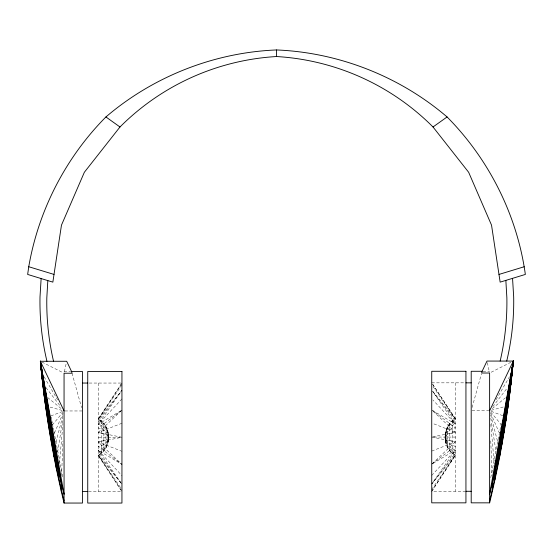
<?xml version="1.0" encoding="UTF-8"?>
<svg xmlns="http://www.w3.org/2000/svg" width="553" height="553" viewBox="0 0 553 553"><rect width="100%" height="100%" fill="white"/><g stroke="black" fill="none" stroke-linecap="round" stroke-linejoin="round"><path stroke-width="0.41" stroke-dasharray="2.77 2.07" d="M61.59 475.552L62.911 441.107M59.427 463.815L62.938 423.75M121.943 383.049L98.261 419.478C112.01 426.432 112.01 448.11 98.261 455.064L121.943 491.493L98.261 455.686C112.052 448.269 112.052 426.28 98.261 418.856L121.943 383.049L88.549 383.049M432.681 384.273L455.416 418.649C441.633 426.073 441.633 448.061 455.416 455.478L431.734 491.285L465.128 491.285M57.643 452.112L62.883 418.517M490.767 477.661L500.728 426.121M500.887 425.278L501.218 423.591M64.411 371.63L66.339 362.872M55.991 442.124L63.001 415.061M472.11 407.471L481.414 373.835M54.429 432.978L63.028 413.319M496.11 399.653L509.527 376.704M431.734 491.285L455.416 454.856C441.667 447.902 441.667 426.225 455.416 419.271L432.667 384.273M121.943 384.895L98.261 419.478L121.943 390.314L98.261 424.248C112.771 428.686 110.994 447.819 98.261 453.225L121.943 484.228L98.261 450.294C112.771 445.856 110.994 426.729 98.261 421.324L121.943 390.314M431.734 489.44L455.416 454.856L431.734 484.02L455.416 450.087C440.914 445.649 442.69 426.515 455.416 421.116L432.764 391.455M431.734 484.02L455.416 453.011C442.69 447.612 440.914 428.478 455.416 424.04L432.723 391.524M492.799 406.655L507.619 387.542M52.3 425.001L62.994 412.234M121.943 398.934L98.261 424.248L121.943 410.16L98.261 432.501L121.943 437.271L98.261 442.041L121.943 464.382L98.261 450.294L121.943 475.615M431.734 475.4L455.416 450.087L431.734 464.174L455.416 441.833L431.734 437.064L455.416 437.064M492.246 408.598L505.387 397.842M121.943 410.16L98.261 428.063C111.741 430.704 111.741 443.838 98.261 446.478L121.943 464.382M431.734 464.174L455.416 446.271C441.937 443.63 441.937 430.497 455.416 427.856L432.411 410.464M491.147 372.245L511.007 362.222M121.943 423.239L98.261 432.501L105.976 434.527L108.471 436.317L108.789 437.271L107.524 439.151L105.976 440.015L98.261 442.041L121.943 451.303M431.734 451.096L455.416 441.833L449.81 440.596L445.213 438.017L445.213 436.11L447.709 434.319L455.416 432.294L432.985 411.128M50.835 415.918L63.284 411.252M491.264 410.298L503.603 406.89M432.584 436.891L455.416 432.294L432.522 423.342M482.956 371.284L489.619 371.284M64.058 371.492L70.729 371.492M431.734 382.842L465.128 382.842M472.041 410.755L488.783 410.755M64.895 410.962L82.48 410.962M98.261 437.271L121.943 437.271M88.549 491.493L121.1 491.493M50.081 407.098L63.236 410.734M491.175 411.335L502.843 415.711M41.91 362.049L62.53 372.452M432.474 410.395L455.416 424.04L432.888 399.957M47.634 397.51L61.431 408.805M490.691 412.026L501.377 424.794M432.812 391.434L455.416 419.271L432.702 386.105M120.865 482.9L98.261 455.064L121.943 489.647M46.058 387.75L60.885 406.863M44.157 376.911L57.567 399.86M490.649 413.112L499.255 432.771M72.042 373.227L81.568 407.679M490.684 414.854L497.693 441.916M487.338 362.664L489.446 372.224M51.159 417.038L51.65 419.575M51.809 420.418L52.3 422.955M52.466 423.798L53.116 427.179M53.282 428.022L53.772 430.559M53.938 431.402L62.918 477.868M490.801 418.31L496.041 451.898M490.815 424.393L494.258 463.608M490.774 440.893L492.087 475.345M455.416 382.842L455.416 491.285M452.409 420.792L452.409 453.336M449.81 423.418L449.81 450.709M447.709 426.46L447.709 447.667M446.16 429.812L446.16 444.315M445.213 433.386L445.213 440.748M108.471 433.593L108.471 440.955M107.524 430.02L107.524 444.522M105.976 426.667L105.976 447.875M103.867 423.626L103.867 450.916M101.275 420.999L101.275 453.543M98.261 383.049L98.261 491.493"/><path stroke-width="0.83" d="M64.058 503.05C53.682 460.331 46.155 416.927 41.558 373.206L40.383 361.275L66.692 361.275L71.558 371.492L72.042 373.227L64.058 373.227L64.058 503.05L82.48 503.05L82.48 371.492L71.558 371.492M42.878 385.123L40.383 361.275L64.058 410.962M44.351 397.019L40.383 361.275L41.199 365.498M45.961 408.902L40.383 361.275L64.058 494.237C53.696 454.248 46.162 413.526 41.558 372.473M47.724 420.757L47.724 417.086L40.383 361.275L61.3 483.308L61.3 491.382M49.625 432.598L49.625 428.188L40.383 361.275L41.558 373.206M51.671 444.412L51.678 439.269L40.383 361.275C44.814 408.287 52.742 454.967 64.058 500.811M53.862 456.197L53.869 450.322L40.383 361.275L58.68 472.345L58.673 479.686M56.199 467.956L56.199 461.347L40.383 361.275M47.821 280.599L46.811 298.005A259.627 259.627 0 0 0 53.537 361.275M41.129 278.553L40.003 297.037A255.894 255.894 0 0 0 46.957 361.275M489.619 502.843C500.942 456.239 508.864 408.819 513.302 361.068L486.986 361.068L482.119 371.284L481.642 373.019L489.619 373.019L489.619 502.843L471.204 502.843L471.204 371.284L482.119 371.284M489.619 410.755L513.302 361.068C508.864 408.079 500.942 454.76 489.619 500.603M510.799 384.916L513.302 361.068L489.619 494.029C500.928 450.405 508.864 405.909 513.302 361.068L512.977 362.754M492.384 491.175L492.384 483.101L513.302 361.068L509.334 396.812M495.004 479.479L495.004 472.131L513.302 361.068L507.716 408.695M497.486 467.748L497.479 461.14L513.302 361.068L505.954 416.879L505.96 420.55M499.815 455.99L499.815 450.114L513.302 361.068L504.053 427.981L504.053 432.391M28.756 266.733L27.65 274.433L52.853 282.134L61.466 225.154L84.353 172.273L119.98 126.983A241.17 241.17 0 0 1 276.5 56.53A241.17 241.17 0 0 1 433.02 126.983L468.647 172.273L491.534 225.154L500.147 282.134L525.35 274.433C517.152 215.311 489.052 159.326 447.08 116.953C399.771 76.432 338.74 52.459 276.5 49.95C214.26 52.459 153.229 76.432 105.92 116.953C65.724 157.481 38.42 210.472 28.756 266.733L54.021 274.433M513.302 361.068L502.006 439.061L502.006 444.197M512.32 366.134L512.645 364.448M433.02 126.983L447.08 116.953M498.979 274.433L524.244 266.733M465.937 382.842L471.204 382.842M82.48 383.049L87.74 383.049M465.937 491.285L471.204 491.285M82.48 491.493L87.74 491.493M105.92 116.953L119.98 126.983M512.548 278.346L513.675 296.83A255.894 255.894 0 0 1 506.721 361.068M505.857 280.392L506.866 297.797A259.627 259.627 0 0 1 500.147 361.068M512.119 372.266L512.119 372.999M276.5 49.95L276.5 56.53M465.937 371.284L431.734 371.284L431.734 502.843L465.937 502.843L465.937 371.284M121.943 371.492L87.74 371.492L87.74 503.05L121.943 503.05L121.943 371.492"/></g></svg>
